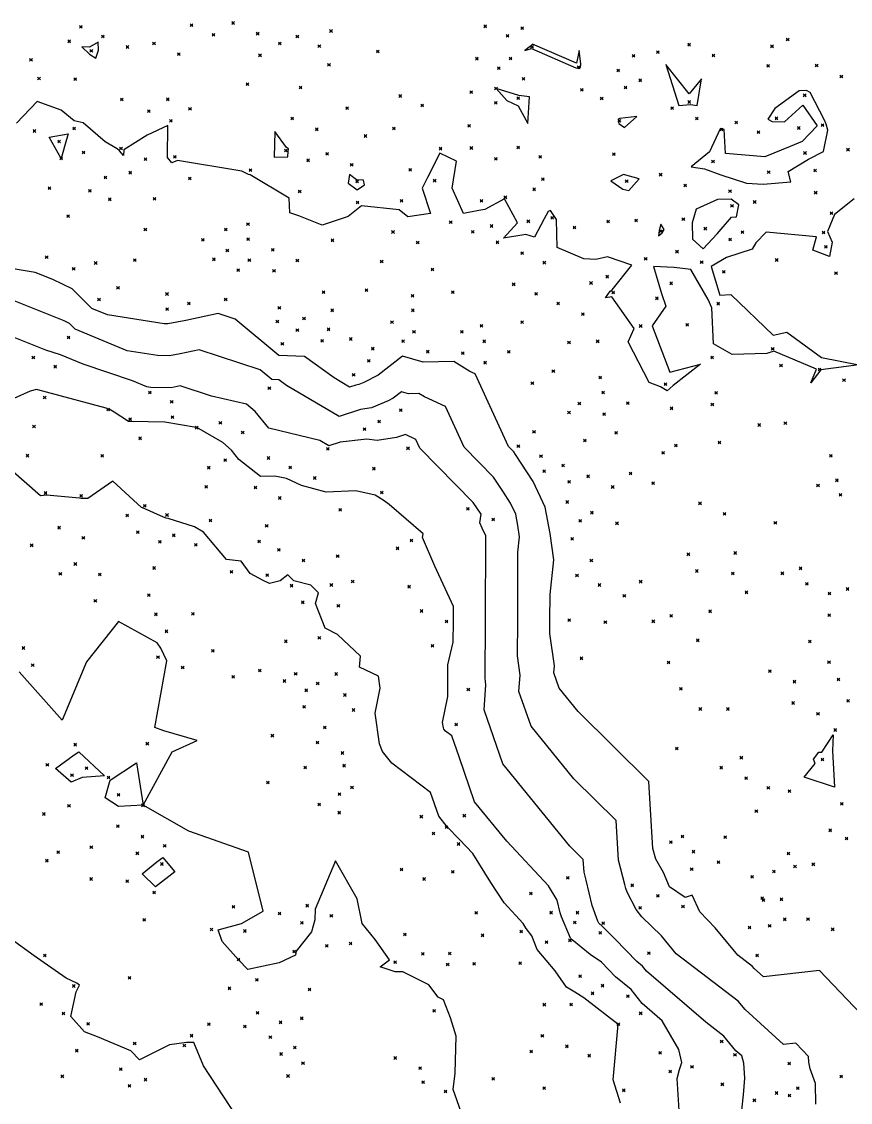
# Model space of a CAD drawing. Header units: inches. Extents: x 1411897 to 1412713, y 4930955 to 4931789.
# Drawn here: x 1412082.9 to 1412142.7, y 4931529.1 to 4931607 of the extents above; entities that cross this region are included whole.
import ezdxf

# ---------------------------------------------------------------- set-up
doc = ezdxf.new("R2010")
doc.units = ezdxf.units.IN
doc.header["$MEASUREMENT"] = 0
doc.header["$PDMODE"] = 35
doc.header["$PDSIZE"] = 0.1

msp = doc.modelspace()

# ---------------------------------------------------------------- linework, layer by layer
at = {"color": 2, "true_color": 0xf1eb1f}
for p, q in [((1412088.424, 4931605.484), (1412087.802, 4931605.133)), ((1412088.442, 4931604.916), (1412088.424, 4931605.484)), ((1412119.734, 4931605.356), (1412119.653, 4931605.249)), ((1412122.906, 4931603.973), (1412119.734, 4931605.356)), ((1412087.239, 4931605.156), (1412087.781, 4931604.616)), ((1412087.802, 4931605.133), (1412087.239, 4931605.156)), ((1412087.781, 4931604.616), (1412088.25, 4931604.335)), ((1412088.25, 4931604.335), (1412088.442, 4931604.916)), ((1412119.59, 4931605.209), (1412119.187, 4931604.877)), ((1412119.187, 4931604.877), (1412119.67, 4931605.044)), ((1412119.653, 4931605.249), (1412119.59, 4931605.209)), ((1412119.67, 4931605.044), (1412122.871, 4931603.648)), ((1412123.108, 4931604.896), (1412122.906, 4931603.973)), ((1412123.226, 4931603.905), (1412123.108, 4931604.896)), ((1412123.212, 4931603.678), (1412123.226, 4931603.905)), ((1412131.039, 4931601.77), (1412129.345, 4931603.872)), ((1412129.345, 4931603.872), (1412130.302, 4931600.916)), ((1412122.871, 4931603.648), (1412123.085, 4931603.581)), ((1412123.085, 4931603.581), (1412123.212, 4931603.678)), ((1412131.915, 4931602.855), (1412131.039, 4931601.77)), ((1412131.605, 4931600.933), (1412131.915, 4931602.855)), ((1412117.11, 4931602.15), (1412117.9, 4931601.285)), ((1412118.762, 4931601.641), (1412117.11, 4931602.15)), ((1412119.52, 4931601.556), (1412118.762, 4931601.641)), ((1412119.391, 4931599.637), (1412119.52, 4931601.556)), ((1412138.974, 4931601.978), (1412137.216, 4931600.72)), ((1412139.506, 4931601.998), (1412138.974, 4931601.978)), ((1412139.766, 4931601.862), (1412139.506, 4931601.998)), ((1412140.802, 4931599.878), (1412139.766, 4931601.862)), ((1412084.006, 4931601.216), (1412082.519, 4931599.655)), ((1412085.76, 4931600.579), (1412084.006, 4931601.216)), ((1412117.9, 4931601.285), (1412118.71, 4931600.889)), ((1412118.71, 4931600.889), (1412119.391, 4931599.637)), ((1412130.302, 4931600.916), (1412131.123, 4931601)), ((1412131.123, 4931601), (1412131.605, 4931600.933)), ((1412137.216, 4931600.72), (1412136.719, 4931599.937)), ((1412137.915, 4931599.745), (1412139.241, 4931600.952)), ((1412139.241, 4931600.952), (1412140.278, 4931599.463)), ((1412086.692, 4931599.818), (1412085.76, 4931600.579)), ((1412126.03, 4931599.98), (1412125.915, 4931599.927)), ((1412125.915, 4931599.927), (1412125.97, 4931599.635)), ((1412127.27, 4931600.127), (1412126.03, 4931599.98)), ((1412126.373, 4931599.335), (1412127.27, 4931600.127)), ((1412136.719, 4931599.937), (1412137.024, 4931599.765)), ((1412087.335, 4931599.668), (1412086.692, 4931599.818)), ((1412088.933, 4931598.31), (1412087.335, 4931599.668)), ((1412093.445, 4931599.494), (1412091.95, 4931598.785)), ((1412093.42, 4931597.178), (1412093.445, 4931599.494)), ((1412125.97, 4931599.635), (1412126.373, 4931599.335)), ((1412133.271, 4931599.243), (1412132.494, 4931597.592)), ((1412133.436, 4931599.231), (1412133.271, 4931599.243)), ((1412133.56, 4931599.186), (1412133.436, 4931599.231)), ((1412133.668, 4931597.476), (1412133.56, 4931599.186)), ((1412137.024, 4931599.765), (1412137.915, 4931599.745)), ((1412140.278, 4931599.463), (1412139.182, 4931598.331)), ((1412140.719, 4931597.603), (1412141.026, 4931599.156)), ((1412140.927, 4931599.579), (1412140.802, 4931599.878)), ((1412141.026, 4931599.156), (1412140.927, 4931599.579)), ((1412084.888, 4931598.634), (1412086.248, 4931598.894)), ((1412085.75, 4931597.11), (1412084.888, 4931598.634)), ((1412086.248, 4931598.894), (1412086.04, 4931598.133)), ((1412091.95, 4931598.785), (1412090.268, 4931597.738)), ((1412101.159, 4931599.046), (1412101.1, 4931597.21)), ((1412101.994, 4931597.9), (1412101.159, 4931599.046)), ((1412086.04, 4931598.133), (1412085.75, 4931597.11)), ((1412089.79, 4931597.801), (1412088.933, 4931598.31)), ((1412089.967, 4931597.656), (1412089.79, 4931597.801)), ((1412090.251, 4931597.33), (1412089.967, 4931597.656)), ((1412090.268, 4931597.738), (1412090.251, 4931597.33)), ((1412102.144, 4931597.813), (1412101.994, 4931597.9)), ((1412102.104, 4931597.226), (1412102.129, 4931597.601)), ((1412102.129, 4931597.601), (1412102.144, 4931597.813)), ((1412132.494, 4931597.592), (1412131.185, 4931596.494)), ((1412138.329, 4931597.974), (1412136.488, 4931597.217)), ((1412139.182, 4931598.331), (1412138.329, 4931597.974)), ((1412139.648, 4931597.055), (1412140.719, 4931597.603)), ((1412093.74, 4931596.789), (1412093.42, 4931597.178)), ((1412094.134, 4931596.953), (1412093.74, 4931596.789)), ((1412098.774, 4931596.184), (1412094.134, 4931596.953)), ((1412101.1, 4931597.21), (1412102.104, 4931597.226)), ((1412113.049, 4931597.481), (1412112.177, 4931595.733)), ((1412114.27, 4931596.92), (1412113.049, 4931597.481)), ((1412113.948, 4931594.963), (1412114.27, 4931596.92)), ((1412136.488, 4931597.217), (1412133.668, 4931597.476)), ((1412138.181, 4931596.171), (1412139.648, 4931597.055)), ((1412099.268, 4931595.952), (1412098.774, 4931596.184)), ((1412131.185, 4931596.494), (1412132.132, 4931596.349)), ((1412132.132, 4931596.349), (1412133.315, 4931595.917)), ((1412138.365, 4931595.424), (1412138.181, 4931596.171)), ((1412099.385, 4931595.939), (1412099.268, 4931595.952)), ((1412102.19, 4931594.251), (1412099.385, 4931595.939)), ((1412106.55, 4931595.94), (1412106.453, 4931595.331)), ((1412106.453, 4931595.331), (1412107.102, 4931594.84)), ((1412107.047, 4931595.574), (1412106.55, 4931595.94)), ((1412107.541, 4931595.54), (1412107.047, 4931595.574)), ((1412107.625, 4931595.21), (1412107.541, 4931595.54)), ((1412112.177, 4931595.733), (1412111.788, 4931594.966)), ((1412126.3, 4931595.955), (1412125.38, 4931595.497)), ((1412125.38, 4931595.497), (1412126.262, 4931594.888)), ((1412127.421, 4931595.641), (1412126.3, 4931595.955)), ((1412126.69, 4931594.804), (1412127.421, 4931595.641)), ((1412133.315, 4931595.917), (1412135.176, 4931595.337)), ((1412135.176, 4931595.337), (1412136.366, 4931595.26)), ((1412136.366, 4931595.26), (1412138.365, 4931595.424)), ((1412107.102, 4931594.84), (1412107.625, 4931595.21)), ((1412111.788, 4931594.966), (1412112.382, 4931593.148)), ((1412114.754, 4931593.144), (1412113.948, 4931594.963)), ((1412126.262, 4931594.888), (1412126.69, 4931594.804)), ((1412102.239, 4931593.19), (1412102.19, 4931594.251)), ((1412107.404, 4931593.703), (1412106.441, 4931592.916)), ((1412110.118, 4931593.398), (1412107.404, 4931593.703)), ((1412117.731, 4931594.207), (1412116.312, 4931593.426)), ((1412118.655, 4931592.479), (1412117.731, 4931594.207)), ((1412133.074, 4931594.149), (1412131.548, 4931593.45)), ((1412134.062, 4931594.172), (1412133.074, 4931594.149)), ((1412134.609, 4931593.772), (1412134.062, 4931594.172)), ((1412134.442, 4931592.902), (1412134.609, 4931593.772)), ((1412142.925, 4931594.205), (1412141.507, 4931593.069)), ((1412102.89, 4931592.963), (1412102.239, 4931593.19)), ((1412104.573, 4931592.31), (1412102.89, 4931592.963)), ((1412106.441, 4931592.916), (1412104.573, 4931592.31)), ((1412110.746, 4931592.902), (1412110.118, 4931593.398)), ((1412112.382, 4931593.148), (1412110.746, 4931592.902)), ((1412115.863, 4931593.353), (1412114.754, 4931593.144)), ((1412116.312, 4931593.426), (1412115.863, 4931593.353)), ((1412120.871, 4931593.286), (1412120.587, 4931592.747)), ((1412121.032, 4931593.36), (1412120.871, 4931593.286)), ((1412121.465, 4931592.697), (1412121.032, 4931593.36)), ((1412131.548, 4931593.45), (1412131.252, 4931592.458)), ((1412134.083, 4931592.88), (1412134.442, 4931592.902)), ((1412141.507, 4931593.069), (1412141.004, 4931591.843)), ((1412117.656, 4931591.364), (1412118.655, 4931592.479)), ((1412120.587, 4931592.747), (1412119.878, 4931591.445)), ((1412121.53, 4931590.696), (1412121.465, 4931592.697)), ((1412128.998, 4931592.379), (1412128.872, 4931591.925)), ((1412129.231, 4931591.993), (1412128.998, 4931592.379)), ((1412131.252, 4931592.458), (1412131.282, 4931591.303)), ((1412133.048, 4931591.676), (1412134.083, 4931592.88)), ((1412119.251, 4931591.616), (1412117.656, 4931591.364)), ((1412119.878, 4931591.445), (1412119.251, 4931591.616)), ((1412128.872, 4931591.925), (1412128.817, 4931591.538)), ((1412128.817, 4931591.538), (1412129.097, 4931591.747)), ((1412129.097, 4931591.747), (1412129.231, 4931591.993)), ((1412132.044, 4931590.598), (1412133.048, 4931591.676)), ((1412136.59, 4931591.789), (1412135.841, 4931591.018)), ((1412140.21, 4931591.465), (1412136.59, 4931591.789)), ((1412139.953, 4931590.487), (1412140.21, 4931591.465)), ((1412141.004, 4931591.843), (1412141.355, 4931591.087)), ((1412123.44, 4931589.863), (1412121.53, 4931590.696)), ((1412131.282, 4931591.303), (1412132.044, 4931590.598)), ((1412135.59, 4931590.56), (1412133.734, 4931589.966)), ((1412135.841, 4931591.018), (1412135.59, 4931590.56)), ((1412141.355, 4931591.087), (1412141.165, 4931590.049)), ((1412124.31, 4931589.815), (1412123.44, 4931589.863)), ((1412125.152, 4931590.019), (1412124.31, 4931589.815)), ((1412126.911, 4931589.419), (1412125.152, 4931590.019)), ((1412133.734, 4931589.966), (1412132.621, 4931589.33)), ((1412141.165, 4931590.049), (1412139.953, 4931590.487)), ((1412083.881, 4931588.894), (1412080.047, 4931589.532)), ((1412125.482, 4931587.649), (1412126.911, 4931589.419)), ((1412129.95, 4931589.25), (1412128.475, 4931589.327)), ((1412128.475, 4931589.327), (1412129.032, 4931587.367)), ((1412131.164, 4931589.094), (1412129.95, 4931589.25)), ((1412132.404, 4931586.955), (1412131.164, 4931589.094)), ((1412132.621, 4931589.33), (1412133.239, 4931587.265)), ((1412085.139, 4931588.385), (1412083.881, 4931588.894)), ((1412086.542, 4931587.721), (1412085.139, 4931588.385)), ((1412087.969, 4931586.305), (1412086.542, 4931587.721)), ((1412125.012, 4931587.053), (1412125.347, 4931587.532)), ((1412125.347, 4931587.532), (1412125.482, 4931587.649)), ((1412085.954, 4931585.403), (1412082.359, 4931586.858)), ((1412125.467, 4931587.147), (1412125.012, 4931587.053)), ((1412127.063, 4931584.861), (1412125.467, 4931587.147)), ((1412129.032, 4931587.367), (1412129.354, 4931586.468)), ((1412132.684, 4931586.336), (1412132.404, 4931586.955)), ((1412133.239, 4931587.265), (1412134.034, 4931587.315)), ((1412134.034, 4931587.315), (1412137.105, 4931584.366)), ((1412089.082, 4931585.841), (1412087.969, 4931586.305)), ((1412097.076, 4931585.937), (1412094.746, 4931585.437)), ((1412098.308, 4931585.533), (1412097.076, 4931585.937)), ((1412129.354, 4931586.468), (1412128.38, 4931585.053)), ((1412132.8, 4931583.737), (1412132.684, 4931586.336)), ((1412086.355, 4931585.213), (1412085.954, 4931585.403)), ((1412086.762, 4931584.809), (1412086.355, 4931585.213)), ((1412093.17, 4931585.184), (1412089.082, 4931585.841)), ((1412093.443, 4931585.178), (1412093.17, 4931585.184)), ((1412094.746, 4931585.437), (1412093.443, 4931585.178)), ((1412101.452, 4931582.897), (1412098.308, 4931585.533)), ((1412090.501, 4931583.251), (1412086.762, 4931584.809)), ((1412126.642, 4931583.888), (1412127.063, 4931584.861)), ((1412128.38, 4931585.053), (1412129.644, 4931581.696)), ((1412137.105, 4931584.366), (1412138.076, 4931584.593)), ((1412138.076, 4931584.593), (1412140.589, 4931582.768)), ((1412084.652, 4931583.281), (1412082.347, 4931584.21)), ((1412128.153, 4931580.96), (1412126.642, 4931583.888)), ((1412134.147, 4931582.973), (1412132.8, 4931583.737)), ((1412085.709, 4931582.954), (1412084.652, 4931583.281)), ((1412087.336, 4931582.284), (1412085.709, 4931582.954)), ((1412092.698, 4931582.897), (1412090.501, 4931583.251)), ((1412093.557, 4931582.878), (1412092.698, 4931582.897)), ((1412094.325, 4931583.031), (1412093.557, 4931582.878)), ((1412095.699, 4931583.325), (1412094.325, 4931583.031)), ((1412100.106, 4931581.88), (1412095.699, 4931583.325)), ((1412103.307, 4931582.837), (1412101.452, 4931582.897)), ((1412105.43, 4931581.287), (1412103.307, 4931582.837)), ((1412110.373, 4931582.854), (1412108.601, 4931581.486)), ((1412111.844, 4931582.431), (1412110.373, 4931582.854)), ((1412136.631, 4931583.046), (1412134.147, 4931582.973)), ((1412137.146, 4931583.209), (1412136.631, 4931583.046)), ((1412140.226, 4931581.922), (1412137.146, 4931583.209)), ((1412140.589, 4931582.768), (1412143.28, 4931582.23)), ((1412090.902, 4931581.084), (1412087.336, 4931582.284)), ((1412114.066, 4931582.478), (1412111.844, 4931582.431)), ((1412115.209, 4931581.763), (1412114.066, 4931582.478)), ((1412129.644, 4931581.696), (1412131.85, 4931582.287)), ((1412131.85, 4931582.287), (1412129.877, 4931580.746)), ((1412143.28, 4931582.23), (1412140.524, 4931581.863)), ((1412100.945, 4931581.176), (1412100.106, 4931581.88)), ((1412106.535, 4931580.637), (1412105.43, 4931581.287)), ((1412108.601, 4931581.486), (1412107.565, 4931580.966)), ((1412115.596, 4931581.586), (1412115.209, 4931581.763)), ((1412117.999, 4931576.356), (1412115.596, 4931581.586)), ((1412139.823, 4931580.933), (1412140.226, 4931581.922)), ((1412140.524, 4931581.863), (1412139.823, 4931580.933)), ((1412083.961, 4931580.45), (1412083.518, 4931580.327)), ((1412084.433, 4931580.327), (1412083.961, 4931580.45)), ((1412091.92, 4931580.66), (1412090.902, 4931581.084)), ((1412092.226, 4931580.61), (1412091.92, 4931580.66)), ((1412093.67, 4931580.578), (1412092.226, 4931580.61)), ((1412093.904, 4931580.624), (1412093.67, 4931580.578)), ((1412094.323, 4931580.714), (1412093.904, 4931580.624)), ((1412096.591, 4931579.97), (1412094.323, 4931580.714)), ((1412101.44, 4931581.16), (1412100.945, 4931581.176)), ((1412102.006, 4931580.747), (1412101.44, 4931581.16)), ((1412105.795, 4931578.516), (1412102.006, 4931580.747)), ((1412106.987, 4931580.78), (1412106.535, 4931580.637)), ((1412107.218, 4931580.819), (1412106.987, 4931580.78)), ((1412107.565, 4931580.966), (1412107.218, 4931580.819)), ((1412128.959, 4931580.655), (1412128.153, 4931580.96)), ((1412129.45, 4931580.365), (1412128.959, 4931580.655)), ((1412129.877, 4931580.746), (1412129.45, 4931580.365)), ((1412083.518, 4931580.327), (1412082.329, 4931579.798)), ((1412084.69, 4931580.259), (1412084.433, 4931580.327)), ((1412089.005, 4931579.111), (1412084.69, 4931580.259)), ((1412099.119, 4931579.388), (1412096.591, 4931579.97)), ((1412109.325, 4931579.646), (1412108.136, 4931579.143)), ((1412109.679, 4931579.824), (1412109.325, 4931579.646)), ((1412110.285, 4931580.292), (1412109.679, 4931579.824)), ((1412110.789, 4931580.147), (1412110.285, 4931580.292)), ((1412111.549, 4931580.163), (1412110.789, 4931580.147)), ((1412111.94, 4931579.919), (1412111.549, 4931580.163)), ((1412113.465, 4931579.222), (1412111.94, 4931579.919)), ((1412089.095, 4931579.074), (1412089.005, 4931579.111)), ((1412089.2, 4931579.039), (1412089.095, 4931579.074)), ((1412089.572, 4931578.818), (1412089.2, 4931579.039)), ((1412099.747, 4931578.868), (1412099.119, 4931579.388)), ((1412100.726, 4931577.668), (1412099.747, 4931578.868)), ((1412107.345, 4931579.01), (1412105.795, 4931578.516)), ((1412108.136, 4931579.143), (1412107.345, 4931579.01)), ((1412114.81, 4931576.296), (1412113.465, 4931579.222)), ((1412090.598, 4931578.16), (1412089.572, 4931578.818)), ((1412090.815, 4931578.139), (1412090.598, 4931578.16)), ((1412093.221, 4931578.11), (1412090.815, 4931578.139)), ((1412095.488, 4931577.724), (1412093.221, 4931578.11)), ((1412095.514, 4931577.717), (1412095.488, 4931577.724)), ((1412095.533, 4931577.713), (1412095.514, 4931577.717)), ((1412097.414, 4931576.642), (1412095.533, 4931577.713)), ((1412104.397, 4931576.784), (1412100.726, 4931577.668)), ((1412098.034, 4931576.087), (1412097.414, 4931576.642)), ((1412105.055, 4931576.396), (1412104.397, 4931576.784)), ((1412105.863, 4931576.653), (1412105.055, 4931576.396)), ((1412107.798, 4931576.888), (1412105.863, 4931576.653)), ((1412108.528, 4931576.79), (1412107.798, 4931576.888)), ((1412109.932, 4931576.989), (1412108.528, 4931576.79)), ((1412110.573, 4931577.206), (1412109.932, 4931576.989)), ((1412111.335, 4931576.858), (1412110.573, 4931577.206)), ((1412111.621, 4931576.236), (1412111.335, 4931576.858)), ((1412098.563, 4931575.417), (1412098.034, 4931576.087)), ((1412115.45, 4931572.319), (1412111.621, 4931576.236)), ((1412116.919, 4931574.139), (1412114.81, 4931576.296)), ((1412118.388, 4931575.959), (1412117.999, 4931576.356)), ((1412118.515, 4931575.771), (1412118.388, 4931575.959)), ((1412119.791, 4931573.821), (1412118.515, 4931575.771)), ((1412100.116, 4931574.196), (1412098.563, 4931575.417)), ((1412084.247, 4931572.805), (1412082.097, 4931574.692)), ((1412101.169, 4931574.204), (1412100.116, 4931574.196)), ((1412101.997, 4931574.05), (1412101.169, 4931574.204)), ((1412089.476, 4931573.851), (1412087.667, 4931572.596)), ((1412091.537, 4931571.946), (1412089.476, 4931573.851)), ((1412103.09, 4931573.539), (1412101.997, 4931574.05)), ((1412104.857, 4931573.057), (1412103.09, 4931573.539)), ((1412117.606, 4931573.12), (1412116.919, 4931574.139)), ((1412120.663, 4931571.977), (1412119.791, 4931573.821)), ((1412084.685, 4931572.833), (1412084.247, 4931572.805)), ((1412087.069, 4931572.624), (1412084.685, 4931572.833)), ((1412106.991, 4931573.155), (1412104.857, 4931573.057)), ((1412108.385, 4931572.83), (1412106.991, 4931573.155)), ((1412109.037, 4931572.443), (1412108.385, 4931572.83)), ((1412118.159, 4931572.275), (1412117.606, 4931573.12)), ((1412087.201, 4931572.595), (1412087.069, 4931572.624)), ((1412087.667, 4931572.596), (1412087.201, 4931572.595)), ((1412091.728, 4931571.885), (1412091.537, 4931571.946)), ((1412093.127, 4931571.262), (1412091.728, 4931571.885)), ((1412109.401, 4931572.174), (1412109.037, 4931572.443)), ((1412111.848, 4931570.05), (1412109.401, 4931572.174)), ((1412116.029, 4931571.461), (1412115.45, 4931572.319)), ((1412118.538, 4931571.475), (1412118.159, 4931572.275)), ((1412121.015, 4931570.08), (1412120.663, 4931571.977)), ((1412093.318, 4931571.177), (1412093.127, 4931571.262)), ((1412093.468, 4931571.149), (1412093.318, 4931571.177)), ((1412095.366, 4931570.551), (1412093.468, 4931571.149)), ((1412115.943, 4931570.843), (1412116.029, 4931571.461)), ((1412118.69, 4931570.652), (1412118.538, 4931571.475)), ((1412096.004, 4931570.167), (1412095.366, 4931570.551)), ((1412116.11, 4931570.452), (1412115.943, 4931570.843)), ((1412116.365, 4931569.901), (1412116.11, 4931570.452)), ((1412118.8, 4931569.829), (1412118.69, 4931570.652)), ((1412097.666, 4931568.197), (1412096.004, 4931570.167)), ((1412111.812, 4931569.785), (1412111.848, 4931570.05)), ((1412112.692, 4931567.727), (1412111.812, 4931569.785)), ((1412116.355, 4931563.772), (1412116.365, 4931569.901)), ((1412118.686, 4931568.741), (1412118.8, 4931569.829)), ((1412121.267, 4931568.183), (1412121.015, 4931570.08)), ((1412098.727, 4931568.081), (1412097.666, 4931568.197)), ((1412099.386, 4931567.189), (1412098.727, 4931568.081)), ((1412118.678, 4931563.798), (1412118.686, 4931568.741)), ((1412121.004, 4931565.674), (1412121.267, 4931568.183)), ((1412100.322, 4931566.68), (1412099.386, 4931567.189)), ((1412114.034, 4931564.818), (1412112.692, 4931567.727)), ((1412100.782, 4931566.467), (1412100.322, 4931566.68)), ((1412101.548, 4931566.672), (1412100.782, 4931566.467)), ((1412102.083, 4931567.106), (1412101.548, 4931566.672)), ((1412102.527, 4931566.673), (1412102.083, 4931567.106)), ((1412103.752, 4931566.344), (1412102.527, 4931566.673)), ((1412104.296, 4931565.803), (1412103.752, 4931566.344)), ((1412104.094, 4931565.03), (1412104.296, 4931565.803)), ((1412121.001, 4931563.824), (1412121.004, 4931565.674)), ((1412104.788, 4931563.264), (1412104.094, 4931565.03)), ((1412114.032, 4931563.746), (1412114.034, 4931564.818)), ((1412089.875, 4931563.728), (1412087.564, 4931560.839)), ((1412092.68, 4931562.197), (1412089.875, 4931563.728)), ((1412114.018, 4931562.244), (1412114.032, 4931563.746)), ((1412116.316, 4931559.66), (1412116.355, 4931563.772)), ((1412118.654, 4931561.269), (1412118.678, 4931563.798)), ((1412120.992, 4931562.878), (1412121.001, 4931563.824)), ((1412105.673, 4931562.806), (1412104.788, 4931563.264)), ((1412107.338, 4931561.245), (1412105.673, 4931562.806)), ((1412121.32, 4931560.542), (1412120.992, 4931562.878)), ((1412092.939, 4931561.808), (1412092.68, 4931562.197)), ((1412093.358, 4931560.905), (1412092.939, 4931561.808)), ((1412113.639, 4931560.625), (1412114.018, 4931562.244)), ((1412107.261, 4931560.444), (1412107.338, 4931561.245)), ((1412118.852, 4931559.862), (1412118.654, 4931561.269)), ((1412087.564, 4931560.839), (1412085.815, 4931556.623)), ((1412092.506, 4931556.106), (1412093.358, 4931560.905)), ((1412108.633, 4931559.803), (1412107.261, 4931560.444)), ((1412113.63, 4931558.323), (1412113.639, 4931560.625)), ((1412121.282, 4931560.03), (1412121.32, 4931560.542)), ((1412085.815, 4931556.623), (1412082.714, 4931560.119)), ((1412108.751, 4931558.923), (1412108.633, 4931559.803)), ((1412116.384, 4931559.181), (1412116.316, 4931559.66)), ((1412118.765, 4931558.7), (1412118.852, 4931559.862)), ((1412121.665, 4931558.925), (1412121.282, 4931560.03)), ((1412108.396, 4931557.138), (1412108.751, 4931558.923)), ((1412116.248, 4931557.371), (1412116.384, 4931559.181)), ((1412119.632, 4931556.198), (1412118.765, 4931558.7)), ((1412123.03, 4931557.251), (1412121.665, 4931558.925)), ((1412113.258, 4931556.449), (1412113.63, 4931558.323)), ((1412108.702, 4931554.927), (1412108.396, 4931557.138)), ((1412117.6, 4931553.471), (1412116.248, 4931557.371)), ((1412128.13, 4931552.197), (1412123.03, 4931557.251)), ((1412113.309, 4931556.078), (1412113.258, 4931556.449)), ((1412093.16, 4931555.863), (1412092.506, 4931556.106)), ((1412095.568, 4931555.162), (1412093.16, 4931555.863)), ((1412113.347, 4931555.983), (1412113.309, 4931556.078)), ((1412113.461, 4931555.841), (1412113.347, 4931555.983)), ((1412113.928, 4931555.488), (1412113.461, 4931555.841)), ((1412122.727, 4931552.404), (1412119.632, 4931556.198)), ((1412140.598, 4931554.322), (1412141.417, 4931555.565)), ((1412141.417, 4931555.565), (1412141.375, 4931554.418)), ((1412093.76, 4931554.351), (1412095.568, 4931555.162)), ((1412108.926, 4931554.366), (1412108.702, 4931554.927)), ((1412114.446, 4931553.982), (1412113.928, 4931555.488)), ((1412085.343, 4931553.153), (1412086.683, 4931554.127)), ((1412086.683, 4931554.127), (1412087.012, 4931554.34)), ((1412087.012, 4931554.34), (1412088.881, 4931552.622)), ((1412091.65, 4931550.49), (1412093.76, 4931554.351)), ((1412109.605, 4931553.518), (1412108.926, 4931554.366)), ((1412115.568, 4931550.744), (1412114.446, 4931553.982)), ((1412140, 4931553.804), (1412140.378, 4931554.312)), ((1412140.378, 4931554.312), (1412140.598, 4931554.322)), ((1412141.375, 4931554.418), (1412141.519, 4931551.796)), ((1412089.29, 4931552.292), (1412091.184, 4931553.55)), ((1412091.184, 4931553.55), (1412091.65, 4931550.49)), ((1412112.384, 4931551.42), (1412109.605, 4931553.518)), ((1412122.424, 4931547.557), (1412117.6, 4931553.471)), ((1412139.328, 4931552.523), (1412140.123, 4931553.514)), ((1412140.123, 4931553.514), (1412140, 4931553.804)), ((1412086.48, 4931552.157), (1412085.343, 4931553.153)), ((1412087.262, 4931552.492), (1412086.48, 4931552.157)), ((1412088.881, 4931552.622), (1412087.262, 4931552.492)), ((1412125.765, 4931549.393), (1412122.727, 4931552.404)), ((1412141.519, 4931551.796), (1412139.328, 4931552.523)), ((1412088.922, 4931551.036), (1412089.29, 4931552.292)), ((1412128.416, 4931547.388), (1412128.13, 4931552.197)), ((1412089.871, 4931550.409), (1412088.922, 4931551.036)), ((1412112.975, 4931549.698), (1412112.384, 4931551.42)), ((1412091.65, 4931550.49), (1412089.871, 4931550.409)), ((1412094.948, 4931548.634), (1412091.65, 4931550.49)), ((1412117.891, 4931547.896), (1412115.568, 4931550.744)), ((1412113.583, 4931548.948), (1412112.975, 4931549.698)), ((1412125.936, 4931546.528), (1412125.765, 4931549.393)), ((1412099.263, 4931547.109), (1412094.948, 4931548.634)), ((1412114.477, 4931548.035), (1412113.583, 4931548.948)), ((1412115.426, 4931547.006), (1412114.477, 4931548.035)), ((1412120.9, 4931544.679), (1412117.891, 4931547.896)), ((1412100.311, 4931542.865), (1412099.263, 4931547.109)), ((1412116.726, 4931544.937), (1412115.426, 4931547.006)), ((1412123.401, 4931546.589), (1412122.424, 4931547.557)), ((1412128.623, 4931546.613), (1412128.416, 4931547.388)), ((1412091.581, 4931545.551), (1412092.637, 4931546.422)), ((1412092.637, 4931546.422), (1412093.083, 4931546.736)), ((1412093.083, 4931546.736), (1412093.948, 4931545.7)), ((1412105.534, 4931546.493), (1412104.07, 4931543.017)), ((1412107.102, 4931543.76), (1412105.534, 4931546.493)), ((1412123.456, 4931545.668), (1412123.401, 4931546.589)), ((1412126.404, 4931544.781), (1412125.936, 4931546.528)), ((1412129.188, 4931545.646), (1412128.623, 4931546.613)), ((1412092.562, 4931544.612), (1412091.581, 4931545.551)), ((1412093.948, 4931545.7), (1412092.562, 4931544.612)), ((1412123.606, 4931545.106), (1412123.456, 4931545.668)), ((1412129.623, 4931544.623), (1412129.188, 4931545.646)), ((1412117.699, 4931543.457), (1412116.726, 4931544.937)), ((1412121.518, 4931543.665), (1412120.9, 4931544.679)), ((1412124.044, 4931543.281), (1412123.606, 4931545.106)), ((1412126.473, 4931544.492), (1412126.404, 4931544.781)), ((1412130.741, 4931543.836), (1412129.623, 4931544.623)), ((1412126.564, 4931544.242), (1412126.473, 4931544.492)), ((1412127.206, 4931542.977), (1412126.564, 4931544.242)), ((1412131.252, 4931544.017), (1412130.741, 4931543.836)), ((1412131.808, 4931542.807), (1412131.252, 4931544.017)), ((1412107.466, 4931541.962), (1412107.102, 4931543.76)), ((1412119.075, 4931541.967), (1412117.699, 4931543.457)), ((1412121.744, 4931542.75), (1412121.518, 4931543.665)), ((1412124.456, 4931542.147), (1412124.044, 4931543.281)), ((1412098.745, 4931541.968), (1412100.311, 4931542.865)), ((1412104.07, 4931543.017), (1412104.047, 4931542.245)), ((1412121.828, 4931542.444), (1412121.744, 4931542.75)), ((1412122.484, 4931540.923), (1412121.828, 4931542.444)), ((1412127.626, 4931542.45), (1412127.206, 4931542.977)), ((1412129.036, 4931541.074), (1412127.626, 4931542.45)), ((1412132.91, 4931541.663), (1412131.808, 4931542.807)), ((1412097.072, 4931541.518), (1412098.745, 4931541.968)), ((1412097.37, 4931540.676), (1412097.072, 4931541.518)), ((1412104.047, 4931542.245), (1412103.804, 4931541.376)), ((1412108.384, 4931540.822), (1412107.466, 4931541.962)), ((1412119.281, 4931541.612), (1412119.075, 4931541.967)), ((1412119.68, 4931541.077), (1412119.281, 4931541.612)), ((1412124.518, 4931541.999), (1412124.456, 4931542.147)), ((1412124.771, 4931541.775), (1412124.518, 4931541.999)), ((1412125.712, 4931540.846), (1412124.771, 4931541.775)), ((1412134.536, 4931539.701), (1412132.91, 4931541.663)), ((1412083.81, 4931539.638), (1412082.144, 4931540.837)), ((1412103.804, 4931541.376), (1412102.697, 4931539.976)), ((1412109.416, 4931539.354), (1412108.384, 4931540.822)), ((1412120.075, 4931540.09), (1412119.68, 4931541.077)), ((1412122.592, 4931540.798), (1412122.484, 4931540.923)), ((1412123.897, 4931539.739), (1412122.592, 4931540.798)), ((1412127.265, 4931539.231), (1412125.712, 4931540.846)), ((1412130.094, 4931539.797), (1412129.036, 4931541.074)), ((1412098.528, 4931539.342), (1412097.37, 4931540.676)), ((1412102.697, 4931539.976), (1412102.656, 4931539.69)), ((1412121.384, 4931538.559), (1412120.075, 4931540.09)), ((1412084.531, 4931539.138), (1412083.81, 4931539.638)), ((1412099.2, 4931538.645), (1412098.528, 4931539.342)), ((1412102.656, 4931539.69), (1412101.474, 4931539.134)), ((1412108.757, 4931538.839), (1412109.416, 4931539.354)), ((1412124.715, 4931539.18), (1412123.897, 4931539.739)), ((1412125.714, 4931538.14), (1412124.715, 4931539.18)), ((1412127.673, 4931538.898), (1412127.265, 4931539.231)), ((1412134.577, 4931536.369), (1412130.094, 4931539.797)), ((1412135.613, 4931538.877), (1412134.536, 4931539.701)), ((1412086.118, 4931538.04), (1412084.531, 4931539.138)), ((1412101.474, 4931539.134), (1412099.2, 4931538.645)), ((1412109.831, 4931538.49), (1412108.757, 4931538.839)), ((1412110.392, 4931538.48), (1412109.831, 4931538.49)), ((1412112.27, 4931537.554), (1412110.392, 4931538.48)), ((1412122.192, 4931537.393), (1412121.384, 4931538.559)), ((1412127.954, 4931538.542), (1412127.673, 4931538.898)), ((1412132.233, 4931534.862), (1412127.954, 4931538.542)), ((1412135.731, 4931538.733), (1412135.613, 4931538.877)), ((1412136.397, 4931538.128), (1412135.731, 4931538.733)), ((1412140.425, 4931538.578), (1412136.397, 4931538.128)), ((1412144.65, 4931534.161), (1412140.425, 4931538.578)), ((1412086.868, 4931537.665), (1412086.118, 4931538.04)), ((1412087.068, 4931537.529), (1412086.868, 4931537.665)), ((1412126.853, 4931537.21), (1412125.714, 4931538.14)), ((1412086.437, 4931535.268), (1412086.82, 4931537.045)), ((1412086.82, 4931537.045), (1412087.068, 4931537.529)), ((1412112.925, 4931536.652), (1412112.27, 4931537.554)), ((1412122.802, 4931537.015), (1412122.192, 4931537.393)), ((1412123.446, 4931536.614), (1412122.802, 4931537.015)), ((1412127.637, 4931536.216), (1412126.853, 4931537.21)), ((1412113.31, 4931536.466), (1412112.925, 4931536.652)), ((1412113.821, 4931535.185), (1412113.31, 4931536.466)), ((1412125.894, 4931534.725), (1412123.446, 4931536.614)), ((1412129.101, 4931534.957), (1412127.637, 4931536.216)), ((1412135.069, 4931535.768), (1412134.577, 4931536.369)), ((1412087.443, 4931534.158), (1412086.437, 4931535.268)), ((1412137.845, 4931533.247), (1412135.069, 4931535.768)), ((1412114.229, 4931533.857), (1412113.821, 4931535.185)), ((1412125.563, 4931530.71), (1412125.917, 4931534.697)), ((1412125.917, 4931534.697), (1412125.894, 4931534.725)), ((1412130.303, 4931532.902), (1412129.101, 4931534.957)), ((1412133.542, 4931533.861), (1412132.233, 4931534.862)), ((1412088.369, 4931533.799), (1412087.443, 4931534.158)), ((1412090.762, 4931532.795), (1412088.369, 4931533.799)), ((1412114.168, 4931531.18), (1412114.229, 4931533.857)), ((1412134.407, 4931532.802), (1412133.542, 4931533.861)), ((1412093.569, 4931533.224), (1412091.403, 4931532.149)), ((1412094.793, 4931533.403), (1412093.569, 4931533.224)), ((1412095.315, 4931533.395), (1412094.793, 4931533.403)), ((1412096.012, 4931531.713), (1412095.315, 4931533.395)), ((1412138.726, 4931533.345), (1412137.845, 4931533.247)), ((1412139.65, 4931532.379), (1412138.726, 4931533.345)), ((1412091.403, 4931532.149), (1412090.762, 4931532.795)), ((1412130.515, 4931531.958), (1412130.303, 4931532.902)), ((1412134.825, 4931532.423), (1412134.407, 4931532.802)), ((1412134.986, 4931531.91), (1412134.825, 4931532.423)), ((1412139.678, 4931531.983), (1412139.65, 4931532.379)), ((1412099.322, 4931526.691), (1412096.012, 4931531.713)), ((1412130.172, 4931530.807), (1412130.34, 4931531.445)), ((1412130.34, 4931531.445), (1412130.515, 4931531.958)), ((1412135.061, 4931530.815), (1412134.986, 4931531.91)), ((1412139.772, 4931531.503), (1412139.678, 4931531.983)), ((1412140.14, 4931530.445), (1412139.772, 4931531.503)), ((1412114.008, 4931530.012), (1412114.168, 4931531.18)), ((1412126.081, 4931529.013), (1412125.563, 4931530.71)), ((1412130.338, 4931528.121), (1412130.172, 4931530.807)), ((1412134.954, 4931529.621), (1412135.061, 4931530.815)), ((1412114.606, 4931528.368), (1412114.008, 4931530.012)), ((1412140.161, 4931528.949), (1412140.14, 4931530.445)), ((1412134.842, 4931528.516), (1412134.954, 4931529.621))]:
    msp.add_line(p, q, dxfattribs=at)
for p in [(1412098.15, 4931606.87), (1412087.17, 4931606.59), (1412095.15, 4931606.71), (1412099.92, 4931606.1), (1412105.21, 4931606.29), (1412116.33, 4931606.63), (1412119, 4931606.49), (1412086.33, 4931605.55), (1412088.76, 4931605.9), (1412092.44, 4931605.4), (1412096.73, 4931606.02), (1412101.51, 4931605.4), (1412102.78, 4931605.89), (1412117.94, 4931605.94), (1412131.03, 4931605.31), (1412138.14, 4931605.68), (1412087.92, 4931604.86), (1412090.53, 4931605.14), (1412094.23, 4931604.63), (1412100.09, 4931604.54), (1412104.37, 4931605.2), (1412108.58, 4931604.82), (1412119.7, 4931605.16), (1412127.03, 4931604.5), (1412128.78, 4931604.77), (1412132.79, 4931604.53), (1412137.01, 4931605.19), (1412083.57, 4931604.22), (1412105.06, 4931603.86), (1412115.73, 4931604.3), (1412118.16, 4931604.31), (1412136.73, 4931603.78), (1412140.23, 4931603.8), (1412117.31, 4931603.61), (1412123.07, 4931603.69), (1412125.92, 4931603.45), (1412142.01, 4931603.01), (1412084.15, 4931602.87), (1412086.76, 4931602.83), (1412099.18, 4931602.46), (1412103.01, 4931602.22), (1412117.11, 4931602.15), (1412119.09, 4931602.85), (1412126.45, 4931602.22), (1412127.51, 4931602.74), (1412090.12, 4931601.36), (1412093.44, 4931601.37), (1412110.2, 4931601.61), (1412115.32, 4931601.89), (1412118.71, 4931601.45), (1412123.3, 4931602.05), (1412124.73, 4931601.43), (1412139.37, 4931601.66), (1412095.04, 4931600.68), (1412106.37, 4931600.74), (1412111.79, 4931600.93), (1412117.09, 4931601.12), (1412129.81, 4931600.74), (1412131.04, 4931601.18), (1412092.07, 4931600.52), (1412093.66, 4931599.82), (1412102.41, 4931599.99), (1412126, 4931599.82), (1412131.59, 4931599.98), (1412137.33, 4931600), (1412083.82, 4931599.09), (1412086.68, 4931599.27), (1412104.18, 4931599.21), (1412109.74, 4931599.27), (1412115.17, 4931599.46), (1412133.37, 4931599.2), (1412134.43, 4931599.7), (1412138.94, 4931599.3), (1412140.66, 4931599.51), (1412085.6, 4931598.33), (1412107.69, 4931598.73), (1412136.03, 4931599), (1412087.36, 4931597.54), (1412090.06, 4931597.83), (1412101.95, 4931597.68), (1412113.11, 4931597.81), (1412115.33, 4931597.86), (1412118.71, 4931597.9), (1412139.39, 4931597.5), (1412142.49, 4931597.74), (1412085.75, 4931597.11), (1412091.83, 4931597.05), (1412093.95, 4931597.22), (1412103.56, 4931596.97), (1412104.93, 4931597.44), (1412117.1, 4931597.08), (1412120.3, 4931597.22), (1412125.61, 4931597.41), (1412132.76, 4931596.89), (1412090.73, 4931596.08), (1412099.4, 4931596.27), (1412106.7, 4931596.65), (1412110.92, 4931596.29), (1412128.98, 4931595.94), (1412136.77, 4931596.12), (1412140.12, 4931596.24), (1412088.94, 4931595.74), (1412095.02, 4931595.67), (1412107.09, 4931595.44), (1412112.68, 4931595.51), (1412120.49, 4931595.61), (1412126.53, 4931595.47), (1412130.75, 4931595.16), (1412084.9, 4931594.96), (1412087.82, 4931594.78), (1412102.95, 4931594.73), (1412119.86, 4931594.88), (1412133.98, 4931594.75), (1412140.16, 4931594.64), (1412089.25, 4931594.16), (1412092.48, 4931594.2), (1412107.12, 4931593.94), (1412110.3, 4931594.06), (1412116.06, 4931594.05), (1412117.78, 4931594.31), (1412134.13, 4931593.69), (1412135.76, 4931593.97), (1412086.25, 4931592.95), (1412121.16, 4931592.83), (1412141.3, 4931593.16), (1412099.22, 4931592.38), (1412113.84, 4931592.51), (1412116.79, 4931592.24), (1412119.44, 4931592.58), (1412122.76, 4931592.13), (1412125.19, 4931592.56), (1412127.21, 4931592.64), (1412130.62, 4931592.73), (1412132.2, 4931592.05), (1412091.82, 4931591.98), (1412095.97, 4931591.24), (1412097.62, 4931591.98), (1412099.23, 4931591.29), (1412109.68, 4931591.81), (1412115.43, 4931591.82), (1412129, 4931591.87), (1412133.99, 4931591.26), (1412134.88, 4931591.8), (1412140.73, 4931591.77), (1412097.73, 4931590.47), (1412101.01, 4931590.53), (1412105.31, 4931591.21), (1412111.46, 4931591.05), (1412117.21, 4931591.06), (1412140.9, 4931590.74), (1412084.7, 4931589.99), (1412091.06, 4931589.78), (1412096.76, 4931589.84), (1412099.32, 4931589.77), (1412102.78, 4931589.75), (1412108.86, 4931589.68), (1412118.99, 4931590.29), (1412127.9, 4931589.88), (1412130.16, 4931590.39), (1412137.35, 4931589.79), (1412086.65, 4931589.16), (1412088.24, 4931589.57), (1412098.52, 4931589.06), (1412101.1, 4931589.01), (1412112.52, 4931589.11), (1412120.59, 4931589.6), (1412131.94, 4931589.63), (1412133.53, 4931588.93), (1412123.96, 4931588.13), (1412125.13, 4931588.59), (1412141.63, 4931588.84), (1412089.85, 4931587.79), (1412093.38, 4931587.34), (1412104.67, 4931587.47), (1412107.76, 4931587.61), (1412113.99, 4931587.47), (1412118.38, 4931588.04), (1412120, 4931587.35), (1412125.56, 4931587.44), (1412129.74, 4931588.11), (1412088.48, 4931586.94), (1412094.96, 4931586.66), (1412097.61, 4931586.95), (1412111.09, 4931587.21), (1412121.59, 4931586.66), (1412128.71, 4931587.03), (1412133.13, 4931586.64), (1412093.39, 4931586.25), (1412101.48, 4931586.34), (1412105.3, 4931586.16), (1412111.11, 4931586.16), (1412123.37, 4931585.89), (1412101.34, 4931585.35), (1412103.26, 4931585.57), (1412109.61, 4931585.31), (1412116.06, 4931585.05), (1412118.99, 4931585.31), (1412127.54, 4931585.03), (1412130.9, 4931585.12), (1412102.78, 4931584.74), (1412105.03, 4931584.79), (1412111.19, 4931584.62), (1412114.65, 4931584.62), (1412086.28, 4931584.21), (1412101.7, 4931583.74), (1412104.57, 4931583.97), (1412106.63, 4931584.1), (1412110.41, 4931583.94), (1412116.26, 4931583.93), (1412122.37, 4931583.85), (1412124.44, 4931583.93), (1412083.74, 4931582.76), (1412108.22, 4931583.4), (1412112.19, 4931583.18), (1412114.71, 4931583.07), (1412118.03, 4931583.17), (1412132.69, 4931582.77), (1412137.06, 4931583.38), (1412085.32, 4931582.1), (1412107.93, 4931582.52), (1412116.32, 4931582.39), (1412137.66, 4931582.18), (1412140.44, 4931581.9), (1412106.84, 4931581.51), (1412121.24, 4931581.78), (1412124.62, 4931581.32), (1412142.2, 4931581.13), (1412100.76, 4931580.55), (1412119.73, 4931580.91), (1412129.33, 4931580.84), (1412084.56, 4931579.88), (1412092.15, 4931580.24), (1412093.72, 4931579.57), (1412124.83, 4931580.24), (1412132.98, 4931580.21), (1412089.13, 4931579.01), (1412110.24, 4931578.96), (1412122.37, 4931578.8), (1412123.12, 4931579.44), (1412126.61, 4931579.48), (1412129.77, 4931579.1), (1412132.71, 4931579.38), (1412090.72, 4931578.32), (1412093.77, 4931578.47), (1412097.23, 4931578.05), (1412108.68, 4931578.15), (1412124.9, 4931578.68), (1412137.97, 4931578.03), (1412083.79, 4931577.79), (1412095.52, 4931577.71), (1412098.84, 4931577.36), (1412107.63, 4931577.6), (1412119.85, 4931577.4), (1412125.77, 4931577.34), (1412136.09, 4931577.9), (1412091.44, 4931576.94), (1412123.52, 4931576.78), (1412133.22, 4931576.63), (1412083.32, 4931575.69), (1412088.71, 4931575.68), (1412104.98, 4931576.18), (1412110.76, 4931576.22), (1412118.72, 4931576.37), (1412120.35, 4931575.66), (1412129.16, 4931575.89), (1412130.08, 4931576.42), (1412141.26, 4931575.68), (1412097.58, 4931575.37), (1412100.7, 4931575.52), (1412121.95, 4931574.98), (1412096.39, 4931574.82), (1412102.27, 4931574.84), (1412108.3, 4931574.75), (1412120.58, 4931574.57), (1412123.75, 4931574.2), (1412126.81, 4931574.41), (1412096.21, 4931573.45), (1412099.76, 4931573.39), (1412104.04, 4931574.08), (1412122.38, 4931573.81), (1412125.52, 4931573.43), (1412128.44, 4931573.7), (1412140.33, 4931573.54), (1412141.69, 4931573.91), (1412084.62, 4931573), (1412087.19, 4931572.8), (1412101.51, 4931572.64), (1412108.87, 4931573.03), (1412141.95, 4931572.86), (1412091.78, 4931572.08), (1412105.87, 4931571.79), (1412115.08, 4931571.86), (1412122.24, 4931572.35), (1412131.82, 4931572.25), (1412090.51, 4931571.38), (1412093.38, 4931571.41), (1412096.51, 4931571.01), (1412116.91, 4931571.09), (1412123.18, 4931570.99), (1412124.02, 4931571.58), (1412133.59, 4931571.49), (1412085.6, 4931570.5), (1412100.57, 4931570.63), (1412125.83, 4931570.81), (1412137.25, 4931570.84), (1412087.35, 4931569.76), (1412091.27, 4931570.17), (1412092.87, 4931569.48), (1412093.87, 4931569.95), (1412100.02, 4931569.51), (1412111.01, 4931569.58), (1412122.6, 4931569.69), (1412083.62, 4931569.23), (1412095.46, 4931569.26), (1412101.45, 4931568.9), (1412110.01, 4931569.01), (1412134.36, 4931568.67), (1412086.77, 4931567.88), (1412103.22, 4931568.14), (1412105.69, 4931568.45), (1412123.98, 4931568.13), (1412130.98, 4931568.58), (1412085.69, 4931567.17), (1412088.53, 4931567.13), (1412092.45, 4931567.59), (1412098.03, 4931567.31), (1412131.59, 4931567.38), (1412134.18, 4931567.2), (1412137.76, 4931567.21), (1412139.07, 4931567.57), (1412100.61, 4931567.08), (1412102.36, 4931566.32), (1412105.23, 4931566.37), (1412106.77, 4931566.62), (1412122.95, 4931567.06), (1412124.57, 4931566.37), (1412127.54, 4931566.61), (1412139.53, 4931566.45), (1412092.07, 4931565.64), (1412110.84, 4931566.25), (1412126.36, 4931565.59), (1412135.17, 4931565.84), (1412141.15, 4931565.75), (1412142.46, 4931566.08), (1412088.21, 4931565.22), (1412103.17, 4931565.12), (1412105.74, 4931564.87), (1412092.58, 4931564.25), (1412095.25, 4931564.29), (1412111.74, 4931564.49), (1412129.74, 4931564.14), (1412132.55, 4931564.47), (1412141.14, 4931564.19), (1412113.54, 4931563.74), (1412122.39, 4931563.84), (1412124.99, 4931563.69), (1412128.45, 4931563.75), (1412093.34, 4931563.03), (1412104.37, 4931562.56), (1412083.03, 4931561.83), (1412101.95, 4931562.31), (1412112.52, 4931561.99), (1412131.66, 4931562.38), (1412139.74, 4931562.3), (1412092.73, 4931561.17), (1412096.69, 4931561.63), (1412123.27, 4931561.08), (1412083.69, 4931560.59), (1412094.51, 4931560.42), (1412100.07, 4931560.2), (1412129.55, 4931560.79), (1412136.86, 4931560.16), (1412141.12, 4931560.8), (1412098.16, 4931559.75), (1412101.85, 4931559.45), (1412102.66, 4931559.96), (1412105.58, 4931559.95), (1412138.63, 4931559.4), (1412141.8, 4931559.56), (1412103.42, 4931558.78), (1412104.25, 4931559.27), (1412115.11, 4931558.83), (1412130.44, 4931558.89), (1412106.21, 4931558.44), (1412138.53, 4931557.86), (1412142.5, 4931558.02), (1412103.27, 4931557.58), (1412106.83, 4931557.36), (1412131.84, 4931557.43), (1412133.83, 4931557.43), (1412140.33, 4931557.09), (1412114.24, 4931556.31), (1412100.98, 4931555.51), (1412104.76, 4931556.1), (1412141.57, 4931555.92), (1412086.76, 4931554.86), (1412091.96, 4931554.93), (1412104.23, 4931555.01), (1412106.03, 4931554.26), (1412130.14, 4931554.58), (1412134.8, 4931553.92), (1412084.75, 4931553.4), (1412087.58, 4931553.17), (1412103.35, 4931553.21), (1412106.15, 4931553.35), (1412133.35, 4931553.2), (1412140.65, 4931553.79), (1412086.53, 4931552.66), (1412089.17, 4931552.5), (1412135.14, 4931552.44), (1412100.66, 4931552.13), (1412106.72, 4931551.78), (1412136.75, 4931551.75), (1412138.27, 4931551.51), (1412089.89, 4931551.25), (1412105.82, 4931551.3), (1412086.31, 4931550.46), (1412091.65, 4931550.49), (1412104.36, 4931550.55), (1412105.8, 4931549.96), (1412135.88, 4931550.07), (1412142.04, 4931550.6), (1412084.5, 4931549.86), (1412111.72, 4931549.67), (1412114.82, 4931549.74), (1412089.84, 4931548.98), (1412112.6, 4931548.46), (1412113.54, 4931548.92), (1412141.21, 4931548.69), (1412091.61, 4931548.23), (1412114.41, 4931547.7), (1412129.72, 4931547.84), (1412130.55, 4931548.25), (1412133.64, 4931548.2), (1412142.39, 4931548.09), (1412085.54, 4931547.11), (1412087.92, 4931547.47), (1412091.24, 4931547.03), (1412093.21, 4931547.57), (1412131.35, 4931547.15), (1412138.2, 4931547.01), (1412084.72, 4931546.5), (1412093.01, 4931546.26), (1412133.15, 4931546.39), (1412138.67, 4931546.08), (1412139.99, 4931546.24), (1412110.3, 4931545.86), (1412113.99, 4931545.69), (1412131.22, 4931545.88), (1412135.58, 4931545.34), (1412137.15, 4931545.72), (1412087.91, 4931545.18), (1412090.51, 4931545.02), (1412111.92, 4931545.18), (1412122.28, 4931545.26), (1412126.93, 4931544.72), (1412092.45, 4931544.2), (1412119.62, 4931544.14), (1412128.78, 4931543.96), (1412136.31, 4931543.79), (1412098.17, 4931543.18), (1412103.49, 4931543.26), (1412127.5, 4931543.1), (1412130.59, 4931543.19), (1412136.39, 4931543.66), (1412137.69, 4931543.71), (1412091.74, 4931542.23), (1412101.5, 4931542.69), (1412105.23, 4931542.53), (1412115.68, 4931542.74), (1412121.08, 4931542.75), (1412122.98, 4931542.75), (1412137.93, 4931542.27), (1412139.61, 4931542.29), (1412096.59, 4931541.54), (1412099, 4931541.43), (1412103.11, 4931542.02), (1412118.93, 4931541.39), (1412122.79, 4931542.05), (1412124.84, 4931541.99), (1412135.39, 4931541.68), (1412136.84, 4931541.8), (1412141.39, 4931541.55), (1412110.54, 4931541.18), (1412116.14, 4931541.12), (1412120.75, 4931540.63), (1412122.44, 4931540.76), (1412124.62, 4931541.3), (1412102.55, 4931539.95), (1412104.9, 4931540.36), (1412106.62, 4931540.53), (1412128.13, 4931539.84), (1412084.57, 4931539.67), (1412098.54, 4931539.38), (1412109.83, 4931539.18), (1412111.83, 4931539.78), (1412113.77, 4931539.81), (1412115.53, 4931539.07), (1412118.85, 4931539.11), (1412135.94, 4931539.67), (1412113.62, 4931539.02), (1412090.68, 4931538.05), (1412099.86, 4931537.91), (1412123.17, 4931538.17), (1412124.79, 4931537.49), (1412086.66, 4931537.47), (1412097.88, 4931537.3), (1412103.66, 4931537.22), (1412124.07, 4931536.94), (1412126.62, 4931536.73), (1412084.31, 4931536.16), (1412120.59, 4931536.12), (1412122.52, 4931536.13), (1412085.91, 4931535.49), (1412099.91, 4931535.53), (1412112.64, 4931535.68), (1412127.54, 4931535.5), (1412087.69, 4931534.74), (1412096.4, 4931534.71), (1412099, 4931534.55), (1412101.57, 4931534.85), (1412103.1, 4931535.14), (1412125.93, 4931534.71), (1412095.15, 4931533.89), (1412100.83, 4931533.78), (1412120.45, 4931533.87), (1412091.05, 4931533.33), (1412094.63, 4931533.18), (1412102.6, 4931533.03), (1412122.22, 4931533.12), (1412133.38, 4931533.47), (1412086.87, 4931532.81), (1412101.61, 4931532.57), (1412109.84, 4931532.28), (1412119.65, 4931532.74), (1412123.83, 4931532.45), (1412128.94, 4931532.65), (1412134.34, 4931532.5), (1412090.05, 4931531.47), (1412103.19, 4931531.9), (1412111.63, 4931531.55), (1412129.67, 4931531.3), (1412131.24, 4931531.64), (1412138.25, 4931531.88), (1412085.83, 4931530.96), (1412091.83, 4931530.72), (1412102.11, 4931530.98), (1412111.85, 4931530.53), (1412116.91, 4931530.78), (1412142, 4931530.95), (1412090.67, 4931530.27), (1412113.47, 4931529.87), (1412120.58, 4931530.11), (1412126.32, 4931529.95), (1412133.43, 4931530.38), (1412137.34, 4931529.76), (1412138.87, 4931530.1), (1412135.74, 4931529.23), (1412138.27, 4931529.57)]:
    msp.add_point(p)

doc.saveas('drawing.dxf')
